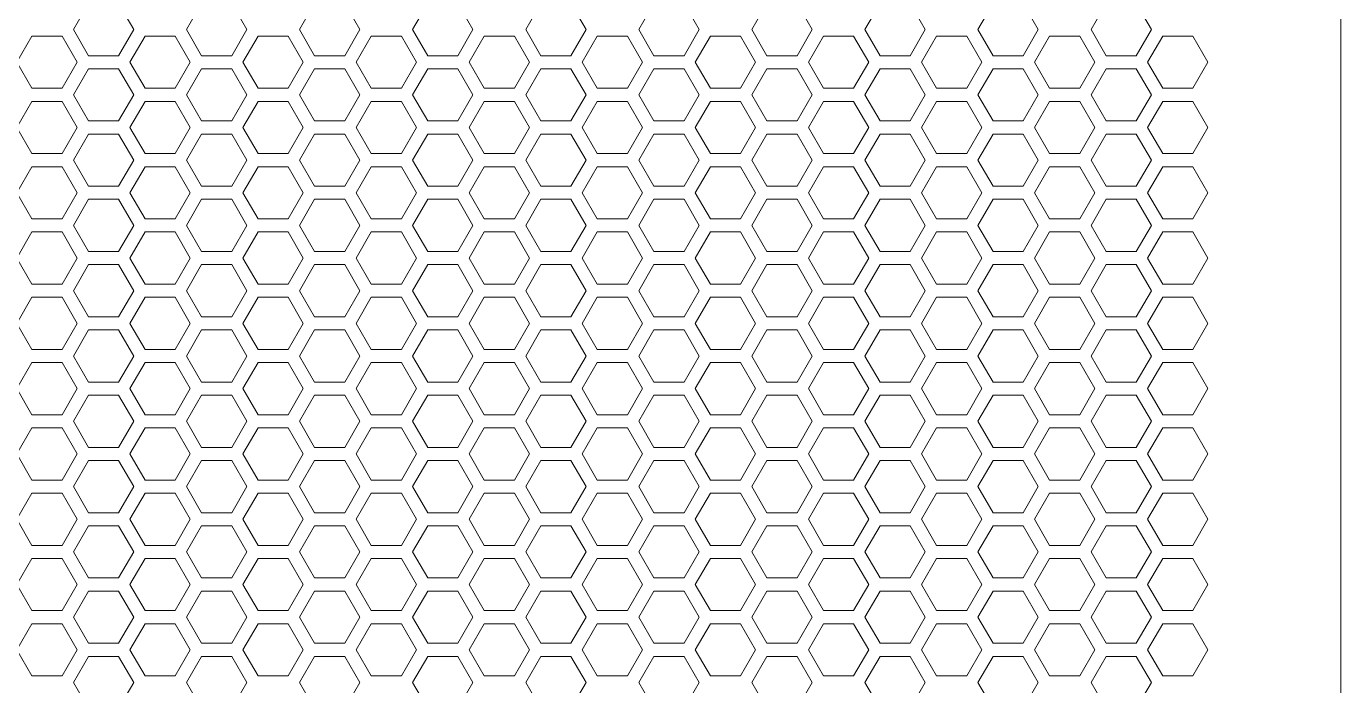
# Model space of a CAD drawing. Header units: millimetres. Extents: x 0 to 60, y -18 to 180.
# Drawn here: x 29.8 to 60, y 100.03 to 115.18 of the extents above; entities that cross this region are included whole.
import ezdxf

# ---------------------------------------------------------------- set-up
doc = ezdxf.new("R2010")
doc.units = ezdxf.units.MM
doc.layers.add('Visible (ANSI)', color=7, linetype='Continuous', lineweight=50)

msp = doc.modelspace()

# ---------------------------------------------------------------- linework, layer by layer
at = {"color": 0, "linetype": 'ByBlock', "lineweight": 5}
for p, q in [((60, 0), (60, 179.016)), ((60, 179), (60, 0)), ((60, 178.692), (60, 9.835)), ((60, 178.692), (60, 9.835)), ((60, 178.692), (60, 9.354)), ((60, 0), (60, 166.735))]:
    msp.add_line(p, q, dxfattribs=at)
at = {"lineweight": 5}
for p, q in [((60, 0), (60, 179)), ((60, 0), (60, 177.712)), ((60, 162), (60, 0))]:
    msp.add_line(p, q, dxfattribs=at)
at = {"color": 0, "lineweight": 5}
for p, q in [((31.229, 115.708), (30.882, 115.108)), ((32.268, 115.108), (31.922, 115.708)), ((33.827, 115.708), (33.48, 115.108)), ((34.866, 115.108), (34.52, 115.708)), ((36.425, 115.708), (36.078, 115.108)), ((37.464, 115.108), (37.118, 115.708)), ((39.023, 115.708), (38.676, 115.108)), ((40.062, 115.108), (39.716, 115.708)), ((41.621, 115.708), (41.274, 115.108)), ((42.66, 115.108), (42.314, 115.708)), ((44.219, 115.708), (43.872, 115.108)), ((45.258, 115.108), (44.912, 115.708)), ((46.817, 115.708), (46.47, 115.108)), ((47.856, 115.108), (47.51, 115.708)), ((49.415, 115.708), (49.068, 115.108)), ((50.454, 115.108), (50.108, 115.708)), ((52.013, 115.708), (51.666, 115.108)), ((53.052, 115.108), (52.706, 115.708)), ((54.611, 115.708), (54.264, 115.108)), ((55.65, 115.108), (55.304, 115.708)), ((30.882, 115.108), (31.229, 114.508)), ((31.922, 114.508), (32.268, 115.108)), ((33.48, 115.108), (33.827, 114.508)), ((34.52, 114.508), (34.866, 115.108)), ((36.078, 115.108), (36.425, 114.508)), ((37.118, 114.508), (37.464, 115.108)), ((38.676, 115.108), (39.023, 114.508)), ((39.716, 114.508), (40.062, 115.108)), ((41.274, 115.108), (41.621, 114.508)), ((42.314, 114.508), (42.66, 115.108)), ((43.872, 115.108), (44.219, 114.508)), ((44.912, 114.508), (45.258, 115.108)), ((46.47, 115.108), (46.817, 114.508)), ((47.51, 114.508), (47.856, 115.108)), ((49.068, 115.108), (49.415, 114.508)), ((50.108, 114.508), (50.454, 115.108)), ((51.666, 115.108), (52.013, 114.508)), ((52.706, 114.508), (53.052, 115.108)), ((54.264, 115.108), (54.611, 114.508)), ((55.304, 114.508), (55.65, 115.108)), ((29.93, 114.958), (29.583, 114.358)), ((30.623, 114.958), (29.93, 114.958)), ((30.969, 114.358), (30.623, 114.958)), ((32.528, 114.958), (32.181, 114.358)), ((33.221, 114.958), (32.528, 114.958)), ((33.567, 114.358), (33.221, 114.958)), ((35.126, 114.958), (34.779, 114.358)), ((35.819, 114.958), (35.126, 114.958)), ((36.165, 114.358), (35.819, 114.958)), ((37.724, 114.958), (37.377, 114.358)), ((38.417, 114.958), (37.724, 114.958)), ((38.763, 114.358), (38.417, 114.958)), ((40.322, 114.958), (39.975, 114.358)), ((41.015, 114.958), (40.322, 114.958)), ((41.361, 114.358), (41.015, 114.958)), ((42.92, 114.958), (42.573, 114.358)), ((43.613, 114.958), (42.92, 114.958)), ((43.959, 114.358), (43.613, 114.958)), ((45.518, 114.958), (45.171, 114.358)), ((46.211, 114.958), (45.518, 114.958)), ((46.557, 114.358), (46.211, 114.958)), ((48.116, 114.958), (47.769, 114.358)), ((48.809, 114.958), (48.116, 114.958)), ((49.155, 114.358), (48.809, 114.958)), ((50.714, 114.958), (50.367, 114.358)), ((51.407, 114.958), (50.714, 114.958)), ((51.753, 114.358), (51.407, 114.958)), ((53.312, 114.958), (52.965, 114.358)), ((54.005, 114.958), (53.312, 114.958)), ((54.351, 114.358), (54.005, 114.958)), ((55.91, 114.958), (55.563, 114.358)), ((56.603, 114.958), (55.91, 114.958)), ((56.949, 114.358), (56.603, 114.958)), ((31.229, 114.508), (31.922, 114.508)), ((33.827, 114.508), (34.52, 114.508)), ((36.425, 114.508), (37.118, 114.508)), ((39.023, 114.508), (39.716, 114.508)), ((41.621, 114.508), (42.314, 114.508)), ((44.219, 114.508), (44.912, 114.508)), ((46.817, 114.508), (47.51, 114.508)), ((49.415, 114.508), (50.108, 114.508)), ((52.013, 114.508), (52.706, 114.508)), ((54.611, 114.508), (55.304, 114.508)), ((29.583, 114.358), (29.93, 113.758)), ((30.623, 113.758), (30.969, 114.358)), ((31.229, 114.208), (30.882, 113.608)), ((31.922, 114.208), (31.229, 114.208)), ((32.268, 113.608), (31.922, 114.208)), ((32.181, 114.358), (32.528, 113.758)), ((33.221, 113.758), (33.567, 114.358)), ((33.827, 114.208), (33.48, 113.608)), ((34.52, 114.208), (33.827, 114.208)), ((34.866, 113.608), (34.52, 114.208)), ((34.779, 114.358), (35.126, 113.758)), ((35.819, 113.758), (36.165, 114.358)), ((36.425, 114.208), (36.078, 113.608)), ((37.118, 114.208), (36.425, 114.208)), ((37.464, 113.608), (37.118, 114.208)), ((37.377, 114.358), (37.724, 113.758)), ((38.417, 113.758), (38.763, 114.358)), ((39.023, 114.208), (38.676, 113.608)), ((39.716, 114.208), (39.023, 114.208)), ((40.062, 113.608), (39.716, 114.208)), ((39.975, 114.358), (40.322, 113.758)), ((41.015, 113.758), (41.361, 114.358)), ((41.621, 114.208), (41.274, 113.608)), ((42.314, 114.208), (41.621, 114.208)), ((42.66, 113.608), (42.314, 114.208)), ((42.573, 114.358), (42.92, 113.758)), ((43.613, 113.758), (43.959, 114.358)), ((44.219, 114.208), (43.872, 113.608)), ((44.912, 114.208), (44.219, 114.208)), ((45.258, 113.608), (44.912, 114.208)), ((45.171, 114.358), (45.518, 113.758)), ((46.211, 113.758), (46.557, 114.358)), ((46.817, 114.208), (46.47, 113.608)), ((47.51, 114.208), (46.817, 114.208)), ((47.856, 113.608), (47.51, 114.208)), ((47.769, 114.358), (48.116, 113.758)), ((48.809, 113.758), (49.155, 114.358)), ((49.415, 114.208), (49.068, 113.608)), ((50.108, 114.208), (49.415, 114.208)), ((50.454, 113.608), (50.108, 114.208)), ((50.367, 114.358), (50.714, 113.758)), ((51.407, 113.758), (51.753, 114.358)), ((52.013, 114.208), (51.666, 113.608)), ((52.706, 114.208), (52.013, 114.208)), ((53.052, 113.608), (52.706, 114.208)), ((52.965, 114.358), (53.312, 113.758)), ((54.005, 113.758), (54.351, 114.358)), ((54.611, 114.208), (54.264, 113.608)), ((55.304, 114.208), (54.611, 114.208)), ((55.65, 113.608), (55.304, 114.208)), ((55.563, 114.358), (55.91, 113.758)), ((56.603, 113.758), (56.949, 114.358)), ((29.93, 113.758), (30.623, 113.758)), ((30.882, 113.608), (31.229, 113.008)), ((31.922, 113.008), (32.268, 113.608)), ((32.528, 113.758), (33.221, 113.758)), ((33.48, 113.608), (33.827, 113.008)), ((34.52, 113.008), (34.866, 113.608)), ((35.126, 113.758), (35.819, 113.758)), ((36.078, 113.608), (36.425, 113.008)), ((37.118, 113.008), (37.464, 113.608)), ((37.724, 113.758), (38.417, 113.758)), ((38.676, 113.608), (39.023, 113.008)), ((39.716, 113.008), (40.062, 113.608)), ((40.322, 113.758), (41.015, 113.758)), ((41.274, 113.608), (41.621, 113.008)), ((42.314, 113.008), (42.66, 113.608)), ((42.92, 113.758), (43.613, 113.758)), ((43.872, 113.608), (44.219, 113.008)), ((44.912, 113.008), (45.258, 113.608)), ((45.518, 113.758), (46.211, 113.758)), ((46.47, 113.608), (46.817, 113.008)), ((47.51, 113.008), (47.856, 113.608)), ((48.116, 113.758), (48.809, 113.758)), ((49.068, 113.608), (49.415, 113.008)), ((50.108, 113.008), (50.454, 113.608)), ((50.714, 113.758), (51.407, 113.758)), ((51.666, 113.608), (52.013, 113.008)), ((52.706, 113.008), (53.052, 113.608)), ((53.312, 113.758), (54.005, 113.758)), ((54.264, 113.608), (54.611, 113.008)), ((55.304, 113.008), (55.65, 113.608)), ((55.91, 113.758), (56.603, 113.758)), ((29.93, 113.458), (29.583, 112.858)), ((30.623, 113.458), (29.93, 113.458)), ((30.969, 112.858), (30.623, 113.458)), ((32.528, 113.458), (32.181, 112.858)), ((33.221, 113.458), (32.528, 113.458)), ((33.567, 112.858), (33.221, 113.458)), ((35.126, 113.458), (34.779, 112.858)), ((35.819, 113.458), (35.126, 113.458)), ((36.165, 112.858), (35.819, 113.458)), ((37.724, 113.458), (37.377, 112.858)), ((38.417, 113.458), (37.724, 113.458)), ((38.763, 112.858), (38.417, 113.458)), ((40.322, 113.458), (39.975, 112.858)), ((41.015, 113.458), (40.322, 113.458)), ((41.361, 112.858), (41.015, 113.458)), ((42.92, 113.458), (42.573, 112.858)), ((43.613, 113.458), (42.92, 113.458)), ((43.959, 112.858), (43.613, 113.458)), ((45.518, 113.458), (45.171, 112.858)), ((46.211, 113.458), (45.518, 113.458)), ((46.557, 112.858), (46.211, 113.458)), ((48.116, 113.458), (47.769, 112.858)), ((48.809, 113.458), (48.116, 113.458)), ((49.155, 112.858), (48.809, 113.458)), ((50.714, 113.458), (50.367, 112.858)), ((51.407, 113.458), (50.714, 113.458)), ((51.753, 112.858), (51.407, 113.458)), ((53.312, 113.458), (52.965, 112.858)), ((54.005, 113.458), (53.312, 113.458)), ((54.351, 112.858), (54.005, 113.458)), ((55.91, 113.458), (55.563, 112.858)), ((56.603, 113.458), (55.91, 113.458)), ((56.949, 112.858), (56.603, 113.458)), ((31.229, 113.008), (31.922, 113.008)), ((33.827, 113.008), (34.52, 113.008)), ((36.425, 113.008), (37.118, 113.008)), ((39.023, 113.008), (39.716, 113.008)), ((41.621, 113.008), (42.314, 113.008)), ((44.219, 113.008), (44.912, 113.008)), ((46.817, 113.008), (47.51, 113.008)), ((49.415, 113.008), (50.108, 113.008)), ((52.013, 113.008), (52.706, 113.008)), ((54.611, 113.008), (55.304, 113.008)), ((29.583, 112.858), (29.93, 112.258)), ((30.623, 112.258), (30.969, 112.858)), ((31.229, 112.708), (30.882, 112.108)), ((31.922, 112.708), (31.229, 112.708)), ((32.268, 112.108), (31.922, 112.708)), ((32.181, 112.858), (32.528, 112.258)), ((33.221, 112.258), (33.567, 112.858)), ((33.827, 112.708), (33.48, 112.108)), ((34.52, 112.708), (33.827, 112.708)), ((34.866, 112.108), (34.52, 112.708)), ((34.779, 112.858), (35.126, 112.258)), ((35.819, 112.258), (36.165, 112.858)), ((36.425, 112.708), (36.078, 112.108)), ((37.118, 112.708), (36.425, 112.708)), ((37.464, 112.108), (37.118, 112.708)), ((37.377, 112.858), (37.724, 112.258)), ((38.417, 112.258), (38.763, 112.858)), ((39.023, 112.708), (38.676, 112.108)), ((39.716, 112.708), (39.023, 112.708)), ((40.062, 112.108), (39.716, 112.708)), ((39.975, 112.858), (40.322, 112.258)), ((41.015, 112.258), (41.361, 112.858)), ((41.621, 112.708), (41.274, 112.108)), ((42.314, 112.708), (41.621, 112.708)), ((42.66, 112.108), (42.314, 112.708)), ((42.573, 112.858), (42.92, 112.258)), ((43.613, 112.258), (43.959, 112.858)), ((44.219, 112.708), (43.872, 112.108)), ((44.912, 112.708), (44.219, 112.708)), ((45.258, 112.108), (44.912, 112.708)), ((45.171, 112.858), (45.518, 112.258)), ((46.211, 112.258), (46.557, 112.858)), ((46.817, 112.708), (46.47, 112.108)), ((47.51, 112.708), (46.817, 112.708)), ((47.856, 112.108), (47.51, 112.708)), ((47.769, 112.858), (48.116, 112.258)), ((48.809, 112.258), (49.155, 112.858)), ((49.415, 112.708), (49.068, 112.108)), ((50.108, 112.708), (49.415, 112.708)), ((50.454, 112.108), (50.108, 112.708)), ((50.367, 112.858), (50.714, 112.258)), ((51.407, 112.258), (51.753, 112.858)), ((52.013, 112.708), (51.666, 112.108)), ((52.706, 112.708), (52.013, 112.708)), ((53.052, 112.108), (52.706, 112.708)), ((52.965, 112.858), (53.312, 112.258)), ((54.005, 112.258), (54.351, 112.858)), ((54.611, 112.708), (54.264, 112.108)), ((55.304, 112.708), (54.611, 112.708)), ((55.65, 112.108), (55.304, 112.708)), ((55.563, 112.858), (55.91, 112.258)), ((56.603, 112.258), (56.949, 112.858)), ((29.93, 112.258), (30.623, 112.258)), ((30.882, 112.108), (31.229, 111.508)), ((31.922, 111.508), (32.268, 112.108)), ((32.528, 112.258), (33.221, 112.258)), ((33.48, 112.108), (33.827, 111.508)), ((34.52, 111.508), (34.866, 112.108)), ((35.126, 112.258), (35.819, 112.258)), ((36.078, 112.108), (36.425, 111.508)), ((37.118, 111.508), (37.464, 112.108)), ((37.724, 112.258), (38.417, 112.258)), ((38.676, 112.108), (39.023, 111.508)), ((39.716, 111.508), (40.062, 112.108)), ((40.322, 112.258), (41.015, 112.258)), ((41.274, 112.108), (41.621, 111.508)), ((42.314, 111.508), (42.66, 112.108)), ((42.92, 112.258), (43.613, 112.258)), ((43.872, 112.108), (44.219, 111.508)), ((44.912, 111.508), (45.258, 112.108)), ((45.518, 112.258), (46.211, 112.258)), ((46.47, 112.108), (46.817, 111.508)), ((47.51, 111.508), (47.856, 112.108)), ((48.116, 112.258), (48.809, 112.258)), ((49.068, 112.108), (49.415, 111.508)), ((50.108, 111.508), (50.454, 112.108)), ((50.714, 112.258), (51.407, 112.258)), ((51.666, 112.108), (52.013, 111.508)), ((52.706, 111.508), (53.052, 112.108)), ((53.312, 112.258), (54.005, 112.258)), ((54.264, 112.108), (54.611, 111.508)), ((55.304, 111.508), (55.65, 112.108)), ((55.91, 112.258), (56.603, 112.258)), ((29.93, 111.958), (29.583, 111.358)), ((30.623, 111.958), (29.93, 111.958)), ((30.969, 111.358), (30.623, 111.958)), ((32.528, 111.958), (32.181, 111.358)), ((33.221, 111.958), (32.528, 111.958)), ((33.567, 111.358), (33.221, 111.958)), ((35.126, 111.958), (34.779, 111.358)), ((35.819, 111.958), (35.126, 111.958)), ((36.165, 111.358), (35.819, 111.958)), ((37.724, 111.958), (37.377, 111.358)), ((38.417, 111.958), (37.724, 111.958)), ((38.763, 111.358), (38.417, 111.958)), ((40.322, 111.958), (39.975, 111.358)), ((41.015, 111.958), (40.322, 111.958)), ((41.361, 111.358), (41.015, 111.958)), ((42.92, 111.958), (42.573, 111.358)), ((43.613, 111.958), (42.92, 111.958)), ((43.959, 111.358), (43.613, 111.958)), ((45.518, 111.958), (45.171, 111.358)), ((46.211, 111.958), (45.518, 111.958)), ((46.557, 111.358), (46.211, 111.958)), ((48.116, 111.958), (47.769, 111.358)), ((48.809, 111.958), (48.116, 111.958)), ((49.155, 111.358), (48.809, 111.958)), ((50.714, 111.958), (50.367, 111.358)), ((51.407, 111.958), (50.714, 111.958)), ((51.753, 111.358), (51.407, 111.958)), ((53.312, 111.958), (52.965, 111.358)), ((54.005, 111.958), (53.312, 111.958)), ((54.351, 111.358), (54.005, 111.958)), ((55.91, 111.958), (55.563, 111.358)), ((56.603, 111.958), (55.91, 111.958)), ((56.949, 111.358), (56.603, 111.958)), ((31.229, 111.508), (31.922, 111.508)), ((33.827, 111.508), (34.52, 111.508)), ((36.425, 111.508), (37.118, 111.508)), ((39.023, 111.508), (39.716, 111.508)), ((41.621, 111.508), (42.314, 111.508)), ((44.219, 111.508), (44.912, 111.508)), ((46.817, 111.508), (47.51, 111.508)), ((49.415, 111.508), (50.108, 111.508)), ((52.013, 111.508), (52.706, 111.508)), ((54.611, 111.508), (55.304, 111.508)), ((29.583, 111.358), (29.93, 110.758)), ((30.623, 110.758), (30.969, 111.358)), ((31.229, 111.208), (30.882, 110.608)), ((31.922, 111.208), (31.229, 111.208)), ((32.268, 110.608), (31.922, 111.208)), ((32.181, 111.358), (32.528, 110.758)), ((33.221, 110.758), (33.567, 111.358)), ((33.827, 111.208), (33.48, 110.608)), ((34.52, 111.208), (33.827, 111.208)), ((34.866, 110.608), (34.52, 111.208)), ((34.779, 111.358), (35.126, 110.758)), ((35.819, 110.758), (36.165, 111.358)), ((36.425, 111.208), (36.078, 110.608)), ((37.118, 111.208), (36.425, 111.208)), ((37.464, 110.608), (37.118, 111.208)), ((37.377, 111.358), (37.724, 110.758)), ((38.417, 110.758), (38.763, 111.358)), ((39.023, 111.208), (38.676, 110.608)), ((39.716, 111.208), (39.023, 111.208)), ((40.062, 110.608), (39.716, 111.208)), ((39.975, 111.358), (40.322, 110.758)), ((41.015, 110.758), (41.361, 111.358)), ((41.621, 111.208), (41.274, 110.608)), ((42.314, 111.208), (41.621, 111.208)), ((42.66, 110.608), (42.314, 111.208)), ((42.573, 111.358), (42.92, 110.758)), ((43.613, 110.758), (43.959, 111.358)), ((44.219, 111.208), (43.872, 110.608)), ((44.912, 111.208), (44.219, 111.208)), ((45.258, 110.608), (44.912, 111.208)), ((45.171, 111.358), (45.518, 110.758)), ((46.211, 110.758), (46.557, 111.358)), ((46.817, 111.208), (46.47, 110.608)), ((47.51, 111.208), (46.817, 111.208)), ((47.856, 110.608), (47.51, 111.208)), ((47.769, 111.358), (48.116, 110.758)), ((48.809, 110.758), (49.155, 111.358)), ((49.415, 111.208), (49.068, 110.608)), ((50.108, 111.208), (49.415, 111.208)), ((50.454, 110.608), (50.108, 111.208)), ((50.367, 111.358), (50.714, 110.758)), ((51.407, 110.758), (51.753, 111.358)), ((52.013, 111.208), (51.666, 110.608)), ((52.706, 111.208), (52.013, 111.208)), ((53.052, 110.608), (52.706, 111.208)), ((52.965, 111.358), (53.312, 110.758)), ((54.005, 110.758), (54.351, 111.358)), ((54.611, 111.208), (54.264, 110.608)), ((55.304, 111.208), (54.611, 111.208)), ((55.65, 110.608), (55.304, 111.208)), ((55.563, 111.358), (55.91, 110.758)), ((56.603, 110.758), (56.949, 111.358)), ((29.93, 110.758), (30.623, 110.758)), ((30.882, 110.608), (31.229, 110.008)), ((31.922, 110.008), (32.268, 110.608)), ((32.528, 110.758), (33.221, 110.758)), ((33.48, 110.608), (33.827, 110.008)), ((34.52, 110.008), (34.866, 110.608)), ((35.126, 110.758), (35.819, 110.758)), ((36.078, 110.608), (36.425, 110.008)), ((37.118, 110.008), (37.464, 110.608)), ((37.724, 110.758), (38.417, 110.758)), ((38.676, 110.608), (39.023, 110.008)), ((39.716, 110.008), (40.062, 110.608)), ((40.322, 110.758), (41.015, 110.758)), ((41.274, 110.608), (41.621, 110.008)), ((42.314, 110.008), (42.66, 110.608)), ((42.92, 110.758), (43.613, 110.758)), ((43.872, 110.608), (44.219, 110.008)), ((44.912, 110.008), (45.258, 110.608)), ((45.518, 110.758), (46.211, 110.758)), ((46.47, 110.608), (46.817, 110.008)), ((47.51, 110.008), (47.856, 110.608)), ((48.116, 110.758), (48.809, 110.758)), ((49.068, 110.608), (49.415, 110.008)), ((50.108, 110.008), (50.454, 110.608)), ((50.714, 110.758), (51.407, 110.758)), ((51.666, 110.608), (52.013, 110.008)), ((52.706, 110.008), (53.052, 110.608)), ((53.312, 110.758), (54.005, 110.758)), ((54.264, 110.608), (54.611, 110.008)), ((55.304, 110.008), (55.65, 110.608)), ((55.91, 110.758), (56.603, 110.758)), ((29.93, 110.458), (29.583, 109.858)), ((30.623, 110.458), (29.93, 110.458)), ((30.969, 109.858), (30.623, 110.458)), ((32.528, 110.458), (32.181, 109.858)), ((33.221, 110.458), (32.528, 110.458)), ((33.567, 109.858), (33.221, 110.458)), ((35.126, 110.458), (34.779, 109.858)), ((35.819, 110.458), (35.126, 110.458)), ((36.165, 109.858), (35.819, 110.458)), ((37.724, 110.458), (37.377, 109.858)), ((38.417, 110.458), (37.724, 110.458)), ((38.763, 109.858), (38.417, 110.458)), ((40.322, 110.458), (39.975, 109.858)), ((41.015, 110.458), (40.322, 110.458)), ((41.361, 109.858), (41.015, 110.458)), ((42.92, 110.458), (42.573, 109.858)), ((43.613, 110.458), (42.92, 110.458)), ((43.959, 109.858), (43.613, 110.458)), ((45.518, 110.458), (45.171, 109.858)), ((46.211, 110.458), (45.518, 110.458)), ((46.557, 109.858), (46.211, 110.458)), ((48.116, 110.458), (47.769, 109.858)), ((48.809, 110.458), (48.116, 110.458)), ((49.155, 109.858), (48.809, 110.458)), ((50.714, 110.458), (50.367, 109.858)), ((51.407, 110.458), (50.714, 110.458)), ((51.753, 109.858), (51.407, 110.458)), ((53.312, 110.458), (52.965, 109.858)), ((54.005, 110.458), (53.312, 110.458)), ((54.351, 109.858), (54.005, 110.458)), ((55.91, 110.458), (55.563, 109.858)), ((56.603, 110.458), (55.91, 110.458)), ((56.949, 109.858), (56.603, 110.458)), ((31.229, 110.008), (31.922, 110.008)), ((33.827, 110.008), (34.52, 110.008)), ((36.425, 110.008), (37.118, 110.008)), ((39.023, 110.008), (39.716, 110.008)), ((41.621, 110.008), (42.314, 110.008)), ((44.219, 110.008), (44.912, 110.008)), ((46.817, 110.008), (47.51, 110.008)), ((49.415, 110.008), (50.108, 110.008)), ((52.013, 110.008), (52.706, 110.008)), ((54.611, 110.008), (55.304, 110.008)), ((29.583, 109.858), (29.93, 109.258)), ((30.623, 109.258), (30.969, 109.858)), ((31.229, 109.708), (30.882, 109.108)), ((31.922, 109.708), (31.229, 109.708)), ((32.268, 109.108), (31.922, 109.708)), ((32.181, 109.858), (32.528, 109.258)), ((33.221, 109.258), (33.567, 109.858)), ((33.827, 109.708), (33.48, 109.108)), ((34.52, 109.708), (33.827, 109.708)), ((34.866, 109.108), (34.52, 109.708)), ((34.779, 109.858), (35.126, 109.258)), ((35.819, 109.258), (36.165, 109.858)), ((36.425, 109.708), (36.078, 109.108)), ((37.118, 109.708), (36.425, 109.708)), ((37.464, 109.108), (37.118, 109.708)), ((37.377, 109.858), (37.724, 109.258)), ((38.417, 109.258), (38.763, 109.858)), ((39.023, 109.708), (38.676, 109.108)), ((39.716, 109.708), (39.023, 109.708)), ((40.062, 109.108), (39.716, 109.708)), ((39.975, 109.858), (40.322, 109.258)), ((41.015, 109.258), (41.361, 109.858)), ((41.621, 109.708), (41.274, 109.108)), ((42.314, 109.708), (41.621, 109.708)), ((42.66, 109.108), (42.314, 109.708)), ((42.573, 109.858), (42.92, 109.258)), ((43.613, 109.258), (43.959, 109.858)), ((44.219, 109.708), (43.872, 109.108)), ((44.912, 109.708), (44.219, 109.708)), ((45.258, 109.108), (44.912, 109.708)), ((45.171, 109.858), (45.518, 109.258)), ((46.211, 109.258), (46.557, 109.858)), ((46.817, 109.708), (46.47, 109.108)), ((47.51, 109.708), (46.817, 109.708)), ((47.856, 109.108), (47.51, 109.708)), ((47.769, 109.858), (48.116, 109.258)), ((48.809, 109.258), (49.155, 109.858)), ((49.415, 109.708), (49.068, 109.108)), ((50.108, 109.708), (49.415, 109.708)), ((50.454, 109.108), (50.108, 109.708)), ((50.367, 109.858), (50.714, 109.258)), ((51.407, 109.258), (51.753, 109.858)), ((52.013, 109.708), (51.666, 109.108)), ((52.706, 109.708), (52.013, 109.708)), ((53.052, 109.108), (52.706, 109.708)), ((52.965, 109.858), (53.312, 109.258)), ((54.005, 109.258), (54.351, 109.858)), ((54.611, 109.708), (54.264, 109.108)), ((55.304, 109.708), (54.611, 109.708)), ((55.65, 109.108), (55.304, 109.708)), ((55.563, 109.858), (55.91, 109.258)), ((56.603, 109.258), (56.949, 109.858)), ((29.93, 109.258), (30.623, 109.258)), ((30.882, 109.108), (31.229, 108.508)), ((31.922, 108.508), (32.268, 109.108)), ((32.528, 109.258), (33.221, 109.258)), ((33.48, 109.108), (33.827, 108.508)), ((34.52, 108.508), (34.866, 109.108)), ((35.126, 109.258), (35.819, 109.258)), ((36.078, 109.108), (36.425, 108.508)), ((37.118, 108.508), (37.464, 109.108)), ((37.724, 109.258), (38.417, 109.258)), ((38.676, 109.108), (39.023, 108.508)), ((39.716, 108.508), (40.062, 109.108)), ((40.322, 109.258), (41.015, 109.258)), ((41.274, 109.108), (41.621, 108.508)), ((42.314, 108.508), (42.66, 109.108)), ((42.92, 109.258), (43.613, 109.258)), ((43.872, 109.108), (44.219, 108.508)), ((44.912, 108.508), (45.258, 109.108)), ((45.518, 109.258), (46.211, 109.258)), ((46.47, 109.108), (46.817, 108.508)), ((47.51, 108.508), (47.856, 109.108)), ((48.116, 109.258), (48.809, 109.258)), ((49.068, 109.108), (49.415, 108.508)), ((50.108, 108.508), (50.454, 109.108)), ((50.714, 109.258), (51.407, 109.258)), ((51.666, 109.108), (52.013, 108.508)), ((52.706, 108.508), (53.052, 109.108)), ((53.312, 109.258), (54.005, 109.258)), ((54.264, 109.108), (54.611, 108.508)), ((55.304, 108.508), (55.65, 109.108)), ((55.91, 109.258), (56.603, 109.258)), ((29.93, 108.958), (29.583, 108.358)), ((30.623, 108.958), (29.93, 108.958)), ((30.969, 108.358), (30.623, 108.958)), ((32.528, 108.958), (32.181, 108.358)), ((33.221, 108.958), (32.528, 108.958)), ((33.567, 108.358), (33.221, 108.958)), ((35.126, 108.958), (34.779, 108.358)), ((35.819, 108.958), (35.126, 108.958)), ((36.165, 108.358), (35.819, 108.958)), ((37.724, 108.958), (37.377, 108.358)), ((38.417, 108.958), (37.724, 108.958)), ((38.763, 108.358), (38.417, 108.958)), ((40.322, 108.958), (39.975, 108.358)), ((41.015, 108.958), (40.322, 108.958)), ((41.361, 108.358), (41.015, 108.958)), ((42.92, 108.958), (42.573, 108.358)), ((43.613, 108.958), (42.92, 108.958)), ((43.959, 108.358), (43.613, 108.958)), ((45.518, 108.958), (45.171, 108.358)), ((46.211, 108.958), (45.518, 108.958)), ((46.557, 108.358), (46.211, 108.958)), ((48.116, 108.958), (47.769, 108.358)), ((48.809, 108.958), (48.116, 108.958)), ((49.155, 108.358), (48.809, 108.958)), ((50.714, 108.958), (50.367, 108.358)), ((51.407, 108.958), (50.714, 108.958)), ((51.753, 108.358), (51.407, 108.958)), ((53.312, 108.958), (52.965, 108.358)), ((54.005, 108.958), (53.312, 108.958)), ((54.351, 108.358), (54.005, 108.958)), ((55.91, 108.958), (55.563, 108.358)), ((56.603, 108.958), (55.91, 108.958)), ((56.949, 108.358), (56.603, 108.958)), ((31.229, 108.508), (31.922, 108.508)), ((33.827, 108.508), (34.52, 108.508)), ((36.425, 108.508), (37.118, 108.508)), ((39.023, 108.508), (39.716, 108.508)), ((41.621, 108.508), (42.314, 108.508)), ((44.219, 108.508), (44.912, 108.508)), ((46.817, 108.508), (47.51, 108.508)), ((49.415, 108.508), (50.108, 108.508)), ((52.013, 108.508), (52.706, 108.508)), ((54.611, 108.508), (55.304, 108.508)), ((29.583, 108.358), (29.93, 107.758)), ((30.623, 107.758), (30.969, 108.358)), ((31.229, 108.208), (30.882, 107.608)), ((31.922, 108.208), (31.229, 108.208)), ((32.268, 107.608), (31.922, 108.208)), ((32.181, 108.358), (32.528, 107.758)), ((33.221, 107.758), (33.567, 108.358)), ((33.827, 108.208), (33.48, 107.608)), ((34.52, 108.208), (33.827, 108.208)), ((34.866, 107.608), (34.52, 108.208)), ((34.779, 108.358), (35.126, 107.758)), ((35.819, 107.758), (36.165, 108.358)), ((36.425, 108.208), (36.078, 107.608)), ((37.118, 108.208), (36.425, 108.208)), ((37.464, 107.608), (37.118, 108.208)), ((37.377, 108.358), (37.724, 107.758)), ((38.417, 107.758), (38.763, 108.358)), ((39.023, 108.208), (38.676, 107.608)), ((39.716, 108.208), (39.023, 108.208)), ((40.062, 107.608), (39.716, 108.208)), ((39.975, 108.358), (40.322, 107.758)), ((41.015, 107.758), (41.361, 108.358)), ((41.621, 108.208), (41.274, 107.608)), ((42.314, 108.208), (41.621, 108.208)), ((42.66, 107.608), (42.314, 108.208)), ((42.573, 108.358), (42.92, 107.758)), ((43.613, 107.758), (43.959, 108.358)), ((44.219, 108.208), (43.872, 107.608)), ((44.912, 108.208), (44.219, 108.208)), ((45.258, 107.608), (44.912, 108.208)), ((45.171, 108.358), (45.518, 107.758)), ((46.211, 107.758), (46.557, 108.358)), ((46.817, 108.208), (46.47, 107.608)), ((47.51, 108.208), (46.817, 108.208)), ((47.856, 107.608), (47.51, 108.208)), ((47.769, 108.358), (48.116, 107.758)), ((48.809, 107.758), (49.155, 108.358)), ((49.415, 108.208), (49.068, 107.608)), ((50.108, 108.208), (49.415, 108.208)), ((50.454, 107.608), (50.108, 108.208)), ((50.367, 108.358), (50.714, 107.758)), ((51.407, 107.758), (51.753, 108.358)), ((52.013, 108.208), (51.666, 107.608)), ((52.706, 108.208), (52.013, 108.208)), ((53.052, 107.608), (52.706, 108.208)), ((52.965, 108.358), (53.312, 107.758)), ((54.005, 107.758), (54.351, 108.358)), ((54.611, 108.208), (54.264, 107.608)), ((55.304, 108.208), (54.611, 108.208)), ((55.65, 107.608), (55.304, 108.208)), ((55.563, 108.358), (55.91, 107.758)), ((56.603, 107.758), (56.949, 108.358)), ((29.93, 107.758), (30.623, 107.758)), ((30.882, 107.608), (31.229, 107.008)), ((31.922, 107.008), (32.268, 107.608)), ((32.528, 107.758), (33.221, 107.758)), ((33.48, 107.608), (33.827, 107.008)), ((34.52, 107.008), (34.866, 107.608)), ((35.126, 107.758), (35.819, 107.758)), ((36.078, 107.608), (36.425, 107.008)), ((37.118, 107.008), (37.464, 107.608)), ((37.724, 107.758), (38.417, 107.758)), ((38.676, 107.608), (39.023, 107.008)), ((39.716, 107.008), (40.062, 107.608)), ((40.322, 107.758), (41.015, 107.758)), ((41.274, 107.608), (41.621, 107.008)), ((42.314, 107.008), (42.66, 107.608)), ((42.92, 107.758), (43.613, 107.758)), ((43.872, 107.608), (44.219, 107.008)), ((44.912, 107.008), (45.258, 107.608)), ((45.518, 107.758), (46.211, 107.758)), ((46.47, 107.608), (46.817, 107.008)), ((47.51, 107.008), (47.856, 107.608)), ((48.116, 107.758), (48.809, 107.758)), ((49.068, 107.608), (49.415, 107.008)), ((50.108, 107.008), (50.454, 107.608)), ((50.714, 107.758), (51.407, 107.758)), ((51.666, 107.608), (52.013, 107.008)), ((52.706, 107.008), (53.052, 107.608)), ((53.312, 107.758), (54.005, 107.758)), ((54.264, 107.608), (54.611, 107.008)), ((55.304, 107.008), (55.65, 107.608)), ((55.91, 107.758), (56.603, 107.758)), ((29.93, 107.458), (29.583, 106.858)), ((30.623, 107.458), (29.93, 107.458)), ((30.969, 106.858), (30.623, 107.458)), ((32.528, 107.458), (32.181, 106.858)), ((33.221, 107.458), (32.528, 107.458)), ((33.567, 106.858), (33.221, 107.458)), ((35.126, 107.458), (34.779, 106.858)), ((35.819, 107.458), (35.126, 107.458)), ((36.165, 106.858), (35.819, 107.458)), ((37.724, 107.458), (37.377, 106.858)), ((38.417, 107.458), (37.724, 107.458)), ((38.763, 106.858), (38.417, 107.458)), ((40.322, 107.458), (39.975, 106.858)), ((41.015, 107.458), (40.322, 107.458)), ((41.361, 106.858), (41.015, 107.458)), ((42.92, 107.458), (42.573, 106.858)), ((43.613, 107.458), (42.92, 107.458)), ((43.959, 106.858), (43.613, 107.458)), ((45.518, 107.458), (45.171, 106.858)), ((46.211, 107.458), (45.518, 107.458)), ((46.557, 106.858), (46.211, 107.458)), ((48.116, 107.458), (47.769, 106.858)), ((48.809, 107.458), (48.116, 107.458)), ((49.155, 106.858), (48.809, 107.458)), ((50.714, 107.458), (50.367, 106.858)), ((51.407, 107.458), (50.714, 107.458)), ((51.753, 106.858), (51.407, 107.458)), ((53.312, 107.458), (52.965, 106.858)), ((54.005, 107.458), (53.312, 107.458)), ((54.351, 106.858), (54.005, 107.458)), ((55.91, 107.458), (55.563, 106.858)), ((56.603, 107.458), (55.91, 107.458)), ((56.949, 106.858), (56.603, 107.458)), ((31.229, 107.008), (31.922, 107.008)), ((33.827, 107.008), (34.52, 107.008)), ((36.425, 107.008), (37.118, 107.008)), ((39.023, 107.008), (39.716, 107.008)), ((41.621, 107.008), (42.314, 107.008)), ((44.219, 107.008), (44.912, 107.008)), ((46.817, 107.008), (47.51, 107.008)), ((49.415, 107.008), (50.108, 107.008)), ((52.013, 107.008), (52.706, 107.008)), ((54.611, 107.008), (55.304, 107.008)), ((29.583, 106.858), (29.93, 106.258)), ((30.623, 106.258), (30.969, 106.858)), ((31.229, 106.708), (30.882, 106.108)), ((31.922, 106.708), (31.229, 106.708)), ((32.268, 106.108), (31.922, 106.708)), ((32.181, 106.858), (32.528, 106.258)), ((33.221, 106.258), (33.567, 106.858)), ((33.827, 106.708), (33.48, 106.108)), ((34.52, 106.708), (33.827, 106.708)), ((34.866, 106.108), (34.52, 106.708)), ((34.779, 106.858), (35.126, 106.258)), ((35.819, 106.258), (36.165, 106.858)), ((36.425, 106.708), (36.078, 106.108)), ((37.118, 106.708), (36.425, 106.708)), ((37.464, 106.108), (37.118, 106.708)), ((37.377, 106.858), (37.724, 106.258)), ((38.417, 106.258), (38.763, 106.858)), ((39.023, 106.708), (38.676, 106.108)), ((39.716, 106.708), (39.023, 106.708)), ((40.062, 106.108), (39.716, 106.708)), ((39.975, 106.858), (40.322, 106.258)), ((41.015, 106.258), (41.361, 106.858)), ((41.621, 106.708), (41.274, 106.108)), ((42.314, 106.708), (41.621, 106.708)), ((42.66, 106.108), (42.314, 106.708)), ((42.573, 106.858), (42.92, 106.258)), ((43.613, 106.258), (43.959, 106.858)), ((44.219, 106.708), (43.872, 106.108)), ((44.912, 106.708), (44.219, 106.708)), ((45.258, 106.108), (44.912, 106.708)), ((45.171, 106.858), (45.518, 106.258)), ((46.211, 106.258), (46.557, 106.858)), ((46.817, 106.708), (46.47, 106.108)), ((47.51, 106.708), (46.817, 106.708)), ((47.856, 106.108), (47.51, 106.708)), ((47.769, 106.858), (48.116, 106.258)), ((48.809, 106.258), (49.155, 106.858)), ((49.415, 106.708), (49.068, 106.108)), ((50.108, 106.708), (49.415, 106.708)), ((50.454, 106.108), (50.108, 106.708)), ((50.367, 106.858), (50.714, 106.258)), ((51.407, 106.258), (51.753, 106.858)), ((52.013, 106.708), (51.666, 106.108)), ((52.706, 106.708), (52.013, 106.708)), ((53.052, 106.108), (52.706, 106.708)), ((52.965, 106.858), (53.312, 106.258)), ((54.005, 106.258), (54.351, 106.858)), ((54.611, 106.708), (54.264, 106.108)), ((55.304, 106.708), (54.611, 106.708)), ((55.65, 106.108), (55.304, 106.708)), ((55.563, 106.858), (55.91, 106.258)), ((56.603, 106.258), (56.949, 106.858)), ((29.93, 106.258), (30.623, 106.258)), ((30.882, 106.108), (31.229, 105.508)), ((31.922, 105.508), (32.268, 106.108)), ((32.528, 106.258), (33.221, 106.258)), ((33.48, 106.108), (33.827, 105.508)), ((34.52, 105.508), (34.866, 106.108)), ((35.126, 106.258), (35.819, 106.258)), ((36.078, 106.108), (36.425, 105.508)), ((37.118, 105.508), (37.464, 106.108)), ((37.724, 106.258), (38.417, 106.258)), ((38.676, 106.108), (39.023, 105.508)), ((39.716, 105.508), (40.062, 106.108)), ((40.322, 106.258), (41.015, 106.258)), ((41.274, 106.108), (41.621, 105.508)), ((42.314, 105.508), (42.66, 106.108)), ((42.92, 106.258), (43.613, 106.258)), ((43.872, 106.108), (44.219, 105.508)), ((44.912, 105.508), (45.258, 106.108)), ((45.518, 106.258), (46.211, 106.258)), ((46.47, 106.108), (46.817, 105.508)), ((47.51, 105.508), (47.856, 106.108)), ((48.116, 106.258), (48.809, 106.258)), ((49.068, 106.108), (49.415, 105.508)), ((50.108, 105.508), (50.454, 106.108)), ((50.714, 106.258), (51.407, 106.258)), ((51.666, 106.108), (52.013, 105.508)), ((52.706, 105.508), (53.052, 106.108)), ((53.312, 106.258), (54.005, 106.258)), ((54.264, 106.108), (54.611, 105.508)), ((55.304, 105.508), (55.65, 106.108)), ((55.91, 106.258), (56.603, 106.258)), ((29.93, 105.958), (29.583, 105.358)), ((30.623, 105.958), (29.93, 105.958)), ((30.969, 105.358), (30.623, 105.958)), ((32.528, 105.958), (32.181, 105.358)), ((33.221, 105.958), (32.528, 105.958)), ((33.567, 105.358), (33.221, 105.958)), ((35.126, 105.958), (34.779, 105.358)), ((35.819, 105.958), (35.126, 105.958)), ((36.165, 105.358), (35.819, 105.958)), ((37.724, 105.958), (37.377, 105.358)), ((38.417, 105.958), (37.724, 105.958)), ((38.763, 105.358), (38.417, 105.958)), ((40.322, 105.958), (39.975, 105.358)), ((41.015, 105.958), (40.322, 105.958)), ((41.361, 105.358), (41.015, 105.958)), ((42.92, 105.958), (42.573, 105.358)), ((43.613, 105.958), (42.92, 105.958)), ((43.959, 105.358), (43.613, 105.958)), ((45.518, 105.958), (45.171, 105.358)), ((46.211, 105.958), (45.518, 105.958)), ((46.557, 105.358), (46.211, 105.958)), ((48.116, 105.958), (47.769, 105.358)), ((48.809, 105.958), (48.116, 105.958)), ((49.155, 105.358), (48.809, 105.958)), ((50.714, 105.958), (50.367, 105.358)), ((51.407, 105.958), (50.714, 105.958)), ((51.753, 105.358), (51.407, 105.958)), ((53.312, 105.958), (52.965, 105.358)), ((54.005, 105.958), (53.312, 105.958)), ((54.351, 105.358), (54.005, 105.958)), ((55.91, 105.958), (55.563, 105.358)), ((56.603, 105.958), (55.91, 105.958)), ((56.949, 105.358), (56.603, 105.958)), ((31.229, 105.508), (31.922, 105.508)), ((33.827, 105.508), (34.52, 105.508)), ((36.425, 105.508), (37.118, 105.508)), ((39.023, 105.508), (39.716, 105.508)), ((41.621, 105.508), (42.314, 105.508)), ((44.219, 105.508), (44.912, 105.508)), ((46.817, 105.508), (47.51, 105.508)), ((49.415, 105.508), (50.108, 105.508)), ((52.013, 105.508), (52.706, 105.508)), ((54.611, 105.508), (55.304, 105.508)), ((29.583, 105.358), (29.93, 104.758)), ((30.623, 104.758), (30.969, 105.358)), ((31.229, 105.208), (30.882, 104.608)), ((31.922, 105.208), (31.229, 105.208)), ((32.268, 104.608), (31.922, 105.208)), ((32.181, 105.358), (32.528, 104.758)), ((33.221, 104.758), (33.567, 105.358)), ((33.827, 105.208), (33.48, 104.608)), ((34.52, 105.208), (33.827, 105.208)), ((34.866, 104.608), (34.52, 105.208)), ((34.779, 105.358), (35.126, 104.758)), ((35.819, 104.758), (36.165, 105.358)), ((36.425, 105.208), (36.078, 104.608)), ((37.118, 105.208), (36.425, 105.208)), ((37.464, 104.608), (37.118, 105.208)), ((37.377, 105.358), (37.724, 104.758)), ((38.417, 104.758), (38.763, 105.358)), ((39.023, 105.208), (38.676, 104.608)), ((39.716, 105.208), (39.023, 105.208)), ((40.062, 104.608), (39.716, 105.208)), ((39.975, 105.358), (40.322, 104.758)), ((41.015, 104.758), (41.361, 105.358)), ((41.621, 105.208), (41.274, 104.608)), ((42.314, 105.208), (41.621, 105.208)), ((42.66, 104.608), (42.314, 105.208)), ((42.573, 105.358), (42.92, 104.758)), ((43.613, 104.758), (43.959, 105.358)), ((44.219, 105.208), (43.872, 104.608)), ((44.912, 105.208), (44.219, 105.208)), ((45.258, 104.608), (44.912, 105.208)), ((45.171, 105.358), (45.518, 104.758)), ((46.211, 104.758), (46.557, 105.358)), ((46.817, 105.208), (46.47, 104.608)), ((47.51, 105.208), (46.817, 105.208)), ((47.856, 104.608), (47.51, 105.208)), ((47.769, 105.358), (48.116, 104.758)), ((48.809, 104.758), (49.155, 105.358)), ((49.415, 105.208), (49.068, 104.608)), ((50.108, 105.208), (49.415, 105.208)), ((50.454, 104.608), (50.108, 105.208)), ((50.367, 105.358), (50.714, 104.758)), ((51.407, 104.758), (51.753, 105.358)), ((52.013, 105.208), (51.666, 104.608)), ((52.706, 105.208), (52.013, 105.208)), ((53.052, 104.608), (52.706, 105.208)), ((52.965, 105.358), (53.312, 104.758)), ((54.005, 104.758), (54.351, 105.358)), ((54.611, 105.208), (54.264, 104.608)), ((55.304, 105.208), (54.611, 105.208)), ((55.65, 104.608), (55.304, 105.208)), ((55.563, 105.358), (55.91, 104.758)), ((56.603, 104.758), (56.949, 105.358)), ((29.93, 104.758), (30.623, 104.758)), ((30.882, 104.608), (31.229, 104.008)), ((31.922, 104.008), (32.268, 104.608)), ((32.528, 104.758), (33.221, 104.758)), ((33.48, 104.608), (33.827, 104.008)), ((34.52, 104.008), (34.866, 104.608)), ((35.126, 104.758), (35.819, 104.758)), ((36.078, 104.608), (36.425, 104.008)), ((37.118, 104.008), (37.464, 104.608)), ((37.724, 104.758), (38.417, 104.758)), ((38.676, 104.608), (39.023, 104.008)), ((39.716, 104.008), (40.062, 104.608)), ((40.322, 104.758), (41.015, 104.758)), ((41.274, 104.608), (41.621, 104.008)), ((42.314, 104.008), (42.66, 104.608)), ((42.92, 104.758), (43.613, 104.758)), ((43.872, 104.608), (44.219, 104.008)), ((44.912, 104.008), (45.258, 104.608)), ((45.518, 104.758), (46.211, 104.758)), ((46.47, 104.608), (46.817, 104.008)), ((47.51, 104.008), (47.856, 104.608)), ((48.116, 104.758), (48.809, 104.758)), ((49.068, 104.608), (49.415, 104.008)), ((50.108, 104.008), (50.454, 104.608)), ((50.714, 104.758), (51.407, 104.758)), ((51.666, 104.608), (52.013, 104.008)), ((52.706, 104.008), (53.052, 104.608)), ((53.312, 104.758), (54.005, 104.758)), ((54.264, 104.608), (54.611, 104.008)), ((55.304, 104.008), (55.65, 104.608)), ((55.91, 104.758), (56.603, 104.758)), ((29.93, 104.458), (29.583, 103.858)), ((30.623, 104.458), (29.93, 104.458)), ((30.969, 103.858), (30.623, 104.458)), ((32.528, 104.458), (32.181, 103.858)), ((33.221, 104.458), (32.528, 104.458)), ((33.567, 103.858), (33.221, 104.458)), ((35.126, 104.458), (34.779, 103.858)), ((35.819, 104.458), (35.126, 104.458)), ((36.165, 103.858), (35.819, 104.458)), ((37.724, 104.458), (37.377, 103.858)), ((38.417, 104.458), (37.724, 104.458)), ((38.763, 103.858), (38.417, 104.458)), ((40.322, 104.458), (39.975, 103.858)), ((41.015, 104.458), (40.322, 104.458)), ((41.361, 103.858), (41.015, 104.458)), ((42.92, 104.458), (42.573, 103.858)), ((43.613, 104.458), (42.92, 104.458)), ((43.959, 103.858), (43.613, 104.458)), ((45.518, 104.458), (45.171, 103.858)), ((46.211, 104.458), (45.518, 104.458)), ((46.557, 103.858), (46.211, 104.458)), ((48.116, 104.458), (47.769, 103.858)), ((48.809, 104.458), (48.116, 104.458)), ((49.155, 103.858), (48.809, 104.458)), ((50.714, 104.458), (50.367, 103.858)), ((51.407, 104.458), (50.714, 104.458)), ((51.753, 103.858), (51.407, 104.458)), ((53.312, 104.458), (52.965, 103.858)), ((54.005, 104.458), (53.312, 104.458)), ((54.351, 103.858), (54.005, 104.458)), ((55.91, 104.458), (55.563, 103.858)), ((56.603, 104.458), (55.91, 104.458)), ((56.949, 103.858), (56.603, 104.458)), ((31.229, 104.008), (31.922, 104.008)), ((33.827, 104.008), (34.52, 104.008)), ((36.425, 104.008), (37.118, 104.008)), ((39.023, 104.008), (39.716, 104.008)), ((41.621, 104.008), (42.314, 104.008)), ((44.219, 104.008), (44.912, 104.008)), ((46.817, 104.008), (47.51, 104.008)), ((49.415, 104.008), (50.108, 104.008)), ((52.013, 104.008), (52.706, 104.008)), ((54.611, 104.008), (55.304, 104.008)), ((29.583, 103.858), (29.93, 103.258)), ((30.623, 103.258), (30.969, 103.858)), ((31.229, 103.708), (30.882, 103.108)), ((31.922, 103.708), (31.229, 103.708)), ((32.268, 103.108), (31.922, 103.708)), ((32.181, 103.858), (32.528, 103.258)), ((33.221, 103.258), (33.567, 103.858)), ((33.827, 103.708), (33.48, 103.108)), ((34.52, 103.708), (33.827, 103.708)), ((34.866, 103.108), (34.52, 103.708)), ((34.779, 103.858), (35.126, 103.258)), ((35.819, 103.258), (36.165, 103.858)), ((36.425, 103.708), (36.078, 103.108)), ((37.118, 103.708), (36.425, 103.708)), ((37.464, 103.108), (37.118, 103.708)), ((37.377, 103.858), (37.724, 103.258)), ((38.417, 103.258), (38.763, 103.858)), ((39.023, 103.708), (38.676, 103.108)), ((39.716, 103.708), (39.023, 103.708)), ((40.062, 103.108), (39.716, 103.708)), ((39.975, 103.858), (40.322, 103.258)), ((41.015, 103.258), (41.361, 103.858)), ((41.621, 103.708), (41.274, 103.108)), ((42.314, 103.708), (41.621, 103.708)), ((42.66, 103.108), (42.314, 103.708)), ((42.573, 103.858), (42.92, 103.258)), ((43.613, 103.258), (43.959, 103.858)), ((44.219, 103.708), (43.872, 103.108)), ((44.912, 103.708), (44.219, 103.708)), ((45.258, 103.108), (44.912, 103.708)), ((45.171, 103.858), (45.518, 103.258)), ((46.211, 103.258), (46.557, 103.858)), ((46.817, 103.708), (46.47, 103.108)), ((47.51, 103.708), (46.817, 103.708)), ((47.856, 103.108), (47.51, 103.708)), ((47.769, 103.858), (48.116, 103.258)), ((48.809, 103.258), (49.155, 103.858)), ((49.415, 103.708), (49.068, 103.108)), ((50.108, 103.708), (49.415, 103.708)), ((50.454, 103.108), (50.108, 103.708)), ((50.367, 103.858), (50.714, 103.258)), ((51.407, 103.258), (51.753, 103.858)), ((52.013, 103.708), (51.666, 103.108)), ((52.706, 103.708), (52.013, 103.708)), ((53.052, 103.108), (52.706, 103.708)), ((52.965, 103.858), (53.312, 103.258)), ((54.005, 103.258), (54.351, 103.858)), ((54.611, 103.708), (54.264, 103.108)), ((55.304, 103.708), (54.611, 103.708)), ((55.65, 103.108), (55.304, 103.708)), ((55.563, 103.858), (55.91, 103.258)), ((56.603, 103.258), (56.949, 103.858)), ((29.93, 103.258), (30.623, 103.258)), ((30.882, 103.108), (31.229, 102.508)), ((31.922, 102.508), (32.268, 103.108)), ((32.528, 103.258), (33.221, 103.258)), ((33.48, 103.108), (33.827, 102.508)), ((34.52, 102.508), (34.866, 103.108)), ((35.126, 103.258), (35.819, 103.258)), ((36.078, 103.108), (36.425, 102.508)), ((37.118, 102.508), (37.464, 103.108)), ((37.724, 103.258), (38.417, 103.258)), ((38.676, 103.108), (39.023, 102.508)), ((39.716, 102.508), (40.062, 103.108)), ((40.322, 103.258), (41.015, 103.258)), ((41.274, 103.108), (41.621, 102.508)), ((42.314, 102.508), (42.66, 103.108)), ((42.92, 103.258), (43.613, 103.258)), ((43.872, 103.108), (44.219, 102.508)), ((44.912, 102.508), (45.258, 103.108)), ((45.518, 103.258), (46.211, 103.258)), ((46.47, 103.108), (46.817, 102.508)), ((47.51, 102.508), (47.856, 103.108)), ((48.116, 103.258), (48.809, 103.258)), ((49.068, 103.108), (49.415, 102.508)), ((50.108, 102.508), (50.454, 103.108)), ((50.714, 103.258), (51.407, 103.258)), ((51.666, 103.108), (52.013, 102.508)), ((52.706, 102.508), (53.052, 103.108)), ((53.312, 103.258), (54.005, 103.258)), ((54.264, 103.108), (54.611, 102.508)), ((55.304, 102.508), (55.65, 103.108)), ((55.91, 103.258), (56.603, 103.258)), ((29.93, 102.958), (29.583, 102.358)), ((30.623, 102.958), (29.93, 102.958)), ((30.969, 102.358), (30.623, 102.958)), ((32.528, 102.958), (32.181, 102.358)), ((33.221, 102.958), (32.528, 102.958)), ((33.567, 102.358), (33.221, 102.958)), ((35.126, 102.958), (34.779, 102.358)), ((35.819, 102.958), (35.126, 102.958)), ((36.165, 102.358), (35.819, 102.958)), ((37.724, 102.958), (37.377, 102.358)), ((38.417, 102.958), (37.724, 102.958)), ((38.763, 102.358), (38.417, 102.958)), ((40.322, 102.958), (39.975, 102.358)), ((41.015, 102.958), (40.322, 102.958)), ((41.361, 102.358), (41.015, 102.958)), ((42.92, 102.958), (42.573, 102.358)), ((43.613, 102.958), (42.92, 102.958)), ((43.959, 102.358), (43.613, 102.958)), ((45.518, 102.958), (45.171, 102.358)), ((46.211, 102.958), (45.518, 102.958)), ((46.557, 102.358), (46.211, 102.958)), ((48.116, 102.958), (47.769, 102.358)), ((48.809, 102.958), (48.116, 102.958)), ((49.155, 102.358), (48.809, 102.958)), ((50.714, 102.958), (50.367, 102.358)), ((51.407, 102.958), (50.714, 102.958)), ((51.753, 102.358), (51.407, 102.958)), ((53.312, 102.958), (52.965, 102.358)), ((54.005, 102.958), (53.312, 102.958)), ((54.351, 102.358), (54.005, 102.958)), ((55.91, 102.958), (55.563, 102.358)), ((56.603, 102.958), (55.91, 102.958)), ((56.949, 102.358), (56.603, 102.958)), ((31.229, 102.508), (31.922, 102.508)), ((33.827, 102.508), (34.52, 102.508)), ((36.425, 102.508), (37.118, 102.508)), ((39.023, 102.508), (39.716, 102.508)), ((41.621, 102.508), (42.314, 102.508)), ((44.219, 102.508), (44.912, 102.508)), ((46.817, 102.508), (47.51, 102.508)), ((49.415, 102.508), (50.108, 102.508)), ((52.013, 102.508), (52.706, 102.508)), ((54.611, 102.508), (55.304, 102.508)), ((29.583, 102.358), (29.93, 101.758)), ((30.623, 101.758), (30.969, 102.358)), ((31.229, 102.208), (30.882, 101.608)), ((31.922, 102.208), (31.229, 102.208)), ((32.268, 101.608), (31.922, 102.208)), ((32.181, 102.358), (32.528, 101.758)), ((33.221, 101.758), (33.567, 102.358)), ((33.827, 102.208), (33.48, 101.608)), ((34.52, 102.208), (33.827, 102.208)), ((34.866, 101.608), (34.52, 102.208)), ((34.779, 102.358), (35.126, 101.758)), ((35.819, 101.758), (36.165, 102.358)), ((36.425, 102.208), (36.078, 101.608)), ((37.118, 102.208), (36.425, 102.208)), ((37.464, 101.608), (37.118, 102.208)), ((37.377, 102.358), (37.724, 101.758)), ((38.417, 101.758), (38.763, 102.358)), ((39.023, 102.208), (38.676, 101.608)), ((39.716, 102.208), (39.023, 102.208)), ((40.062, 101.608), (39.716, 102.208)), ((39.975, 102.358), (40.322, 101.758)), ((41.015, 101.758), (41.361, 102.358)), ((41.621, 102.208), (41.274, 101.608)), ((42.314, 102.208), (41.621, 102.208)), ((42.66, 101.608), (42.314, 102.208)), ((42.573, 102.358), (42.92, 101.758)), ((43.613, 101.758), (43.959, 102.358)), ((44.219, 102.208), (43.872, 101.608)), ((44.912, 102.208), (44.219, 102.208)), ((45.258, 101.608), (44.912, 102.208)), ((45.171, 102.358), (45.518, 101.758)), ((46.211, 101.758), (46.557, 102.358)), ((46.817, 102.208), (46.47, 101.608)), ((47.51, 102.208), (46.817, 102.208)), ((47.856, 101.608), (47.51, 102.208)), ((47.769, 102.358), (48.116, 101.758)), ((48.809, 101.758), (49.155, 102.358)), ((49.415, 102.208), (49.068, 101.608)), ((50.108, 102.208), (49.415, 102.208)), ((50.454, 101.608), (50.108, 102.208)), ((50.367, 102.358), (50.714, 101.758)), ((51.407, 101.758), (51.753, 102.358)), ((52.013, 102.208), (51.666, 101.608)), ((52.706, 102.208), (52.013, 102.208)), ((53.052, 101.608), (52.706, 102.208)), ((52.965, 102.358), (53.312, 101.758)), ((54.005, 101.758), (54.351, 102.358)), ((54.611, 102.208), (54.264, 101.608)), ((55.304, 102.208), (54.611, 102.208)), ((55.65, 101.608), (55.304, 102.208)), ((55.563, 102.358), (55.91, 101.758)), ((56.603, 101.758), (56.949, 102.358)), ((29.93, 101.758), (30.623, 101.758)), ((30.882, 101.608), (31.229, 101.008)), ((31.922, 101.008), (32.268, 101.608)), ((32.528, 101.758), (33.221, 101.758)), ((33.48, 101.608), (33.827, 101.008)), ((34.52, 101.008), (34.866, 101.608)), ((35.126, 101.758), (35.819, 101.758)), ((36.078, 101.608), (36.425, 101.008)), ((37.118, 101.008), (37.464, 101.608)), ((37.724, 101.758), (38.417, 101.758)), ((38.676, 101.608), (39.023, 101.008)), ((39.716, 101.008), (40.062, 101.608)), ((40.322, 101.758), (41.015, 101.758)), ((41.274, 101.608), (41.621, 101.008)), ((42.314, 101.008), (42.66, 101.608)), ((42.92, 101.758), (43.613, 101.758)), ((43.872, 101.608), (44.219, 101.008)), ((44.912, 101.008), (45.258, 101.608)), ((45.518, 101.758), (46.211, 101.758)), ((46.47, 101.608), (46.817, 101.008)), ((47.51, 101.008), (47.856, 101.608)), ((48.116, 101.758), (48.809, 101.758)), ((49.068, 101.608), (49.415, 101.008)), ((50.108, 101.008), (50.454, 101.608)), ((50.714, 101.758), (51.407, 101.758)), ((51.666, 101.608), (52.013, 101.008)), ((52.706, 101.008), (53.052, 101.608)), ((53.312, 101.758), (54.005, 101.758)), ((54.264, 101.608), (54.611, 101.008)), ((55.304, 101.008), (55.65, 101.608)), ((55.91, 101.758), (56.603, 101.758)), ((29.93, 101.458), (29.583, 100.858)), ((30.623, 101.458), (29.93, 101.458)), ((30.969, 100.858), (30.623, 101.458)), ((32.528, 101.458), (32.181, 100.858)), ((33.221, 101.458), (32.528, 101.458)), ((33.567, 100.858), (33.221, 101.458)), ((35.126, 101.458), (34.779, 100.858)), ((35.819, 101.458), (35.126, 101.458)), ((36.165, 100.858), (35.819, 101.458)), ((37.724, 101.458), (37.377, 100.858)), ((38.417, 101.458), (37.724, 101.458)), ((38.763, 100.858), (38.417, 101.458)), ((40.322, 101.458), (39.975, 100.858)), ((41.015, 101.458), (40.322, 101.458)), ((41.361, 100.858), (41.015, 101.458)), ((42.92, 101.458), (42.573, 100.858)), ((43.613, 101.458), (42.92, 101.458)), ((43.959, 100.858), (43.613, 101.458)), ((45.518, 101.458), (45.171, 100.858)), ((46.211, 101.458), (45.518, 101.458)), ((46.557, 100.858), (46.211, 101.458)), ((48.116, 101.458), (47.769, 100.858)), ((48.809, 101.458), (48.116, 101.458)), ((49.155, 100.858), (48.809, 101.458)), ((50.714, 101.458), (50.367, 100.858)), ((51.407, 101.458), (50.714, 101.458)), ((51.753, 100.858), (51.407, 101.458)), ((53.312, 101.458), (52.965, 100.858)), ((54.005, 101.458), (53.312, 101.458)), ((54.351, 100.858), (54.005, 101.458)), ((55.91, 101.458), (55.563, 100.858)), ((56.603, 101.458), (55.91, 101.458)), ((56.949, 100.858), (56.603, 101.458)), ((31.229, 101.008), (31.922, 101.008)), ((33.827, 101.008), (34.52, 101.008)), ((36.425, 101.008), (37.118, 101.008)), ((39.023, 101.008), (39.716, 101.008)), ((41.621, 101.008), (42.314, 101.008)), ((44.219, 101.008), (44.912, 101.008)), ((46.817, 101.008), (47.51, 101.008)), ((49.415, 101.008), (50.108, 101.008)), ((52.013, 101.008), (52.706, 101.008)), ((54.611, 101.008), (55.304, 101.008)), ((29.583, 100.858), (29.93, 100.258)), ((30.623, 100.258), (30.969, 100.858)), ((31.229, 100.708), (30.882, 100.108)), ((31.922, 100.708), (31.229, 100.708)), ((32.268, 100.108), (31.922, 100.708)), ((32.181, 100.858), (32.528, 100.258)), ((33.221, 100.258), (33.567, 100.858)), ((33.827, 100.708), (33.48, 100.108)), ((34.52, 100.708), (33.827, 100.708)), ((34.866, 100.108), (34.52, 100.708)), ((34.779, 100.858), (35.126, 100.258)), ((35.819, 100.258), (36.165, 100.858)), ((36.425, 100.708), (36.078, 100.108)), ((37.118, 100.708), (36.425, 100.708)), ((37.464, 100.108), (37.118, 100.708)), ((37.377, 100.858), (37.724, 100.258)), ((38.417, 100.258), (38.763, 100.858)), ((39.023, 100.708), (38.676, 100.108)), ((39.716, 100.708), (39.023, 100.708)), ((40.062, 100.108), (39.716, 100.708)), ((39.975, 100.858), (40.322, 100.258)), ((41.015, 100.258), (41.361, 100.858)), ((41.621, 100.708), (41.274, 100.108)), ((42.314, 100.708), (41.621, 100.708)), ((42.66, 100.108), (42.314, 100.708)), ((42.573, 100.858), (42.92, 100.258)), ((43.613, 100.258), (43.959, 100.858)), ((44.219, 100.708), (43.872, 100.108)), ((44.912, 100.708), (44.219, 100.708)), ((45.258, 100.108), (44.912, 100.708)), ((45.171, 100.858), (45.518, 100.258)), ((46.211, 100.258), (46.557, 100.858)), ((46.817, 100.708), (46.47, 100.108)), ((47.51, 100.708), (46.817, 100.708)), ((47.856, 100.108), (47.51, 100.708)), ((47.769, 100.858), (48.116, 100.258)), ((48.809, 100.258), (49.155, 100.858)), ((49.415, 100.708), (49.068, 100.108)), ((50.108, 100.708), (49.415, 100.708)), ((50.454, 100.108), (50.108, 100.708)), ((50.367, 100.858), (50.714, 100.258)), ((51.407, 100.258), (51.753, 100.858)), ((52.013, 100.708), (51.666, 100.108)), ((52.706, 100.708), (52.013, 100.708)), ((53.052, 100.108), (52.706, 100.708)), ((52.965, 100.858), (53.312, 100.258)), ((54.005, 100.258), (54.351, 100.858)), ((54.611, 100.708), (54.264, 100.108)), ((55.304, 100.708), (54.611, 100.708)), ((55.65, 100.108), (55.304, 100.708)), ((55.563, 100.858), (55.91, 100.258)), ((56.603, 100.258), (56.949, 100.858)), ((29.93, 100.258), (30.623, 100.258)), ((30.882, 100.108), (31.229, 99.508)), ((31.922, 99.508), (32.268, 100.108)), ((32.528, 100.258), (33.221, 100.258)), ((33.48, 100.108), (33.827, 99.508)), ((34.52, 99.508), (34.866, 100.108)), ((35.126, 100.258), (35.819, 100.258)), ((36.078, 100.108), (36.425, 99.508)), ((37.118, 99.508), (37.464, 100.108)), ((37.724, 100.258), (38.417, 100.258)), ((38.676, 100.108), (39.023, 99.508)), ((39.716, 99.508), (40.062, 100.108)), ((40.322, 100.258), (41.015, 100.258)), ((41.274, 100.108), (41.621, 99.508)), ((42.314, 99.508), (42.66, 100.108)), ((42.92, 100.258), (43.613, 100.258)), ((43.872, 100.108), (44.219, 99.508)), ((44.912, 99.508), (45.258, 100.108)), ((45.518, 100.258), (46.211, 100.258)), ((46.47, 100.108), (46.817, 99.508)), ((47.51, 99.508), (47.856, 100.108)), ((48.116, 100.258), (48.809, 100.258)), ((49.068, 100.108), (49.415, 99.508)), ((50.108, 99.508), (50.454, 100.108)), ((50.714, 100.258), (51.407, 100.258)), ((51.666, 100.108), (52.013, 99.508)), ((52.706, 99.508), (53.052, 100.108)), ((53.312, 100.258), (54.005, 100.258)), ((54.264, 100.108), (54.611, 99.508)), ((55.304, 99.508), (55.65, 100.108)), ((55.91, 100.258), (56.603, 100.258))]:
    msp.add_line(p, q, dxfattribs=at)
at = {"layer": 'Visible (ANSI)', "lineweight": 5}
msp.add_line((60, 0.267), (60, 179), dxfattribs=at)

doc.saveas('drawing.dxf')
